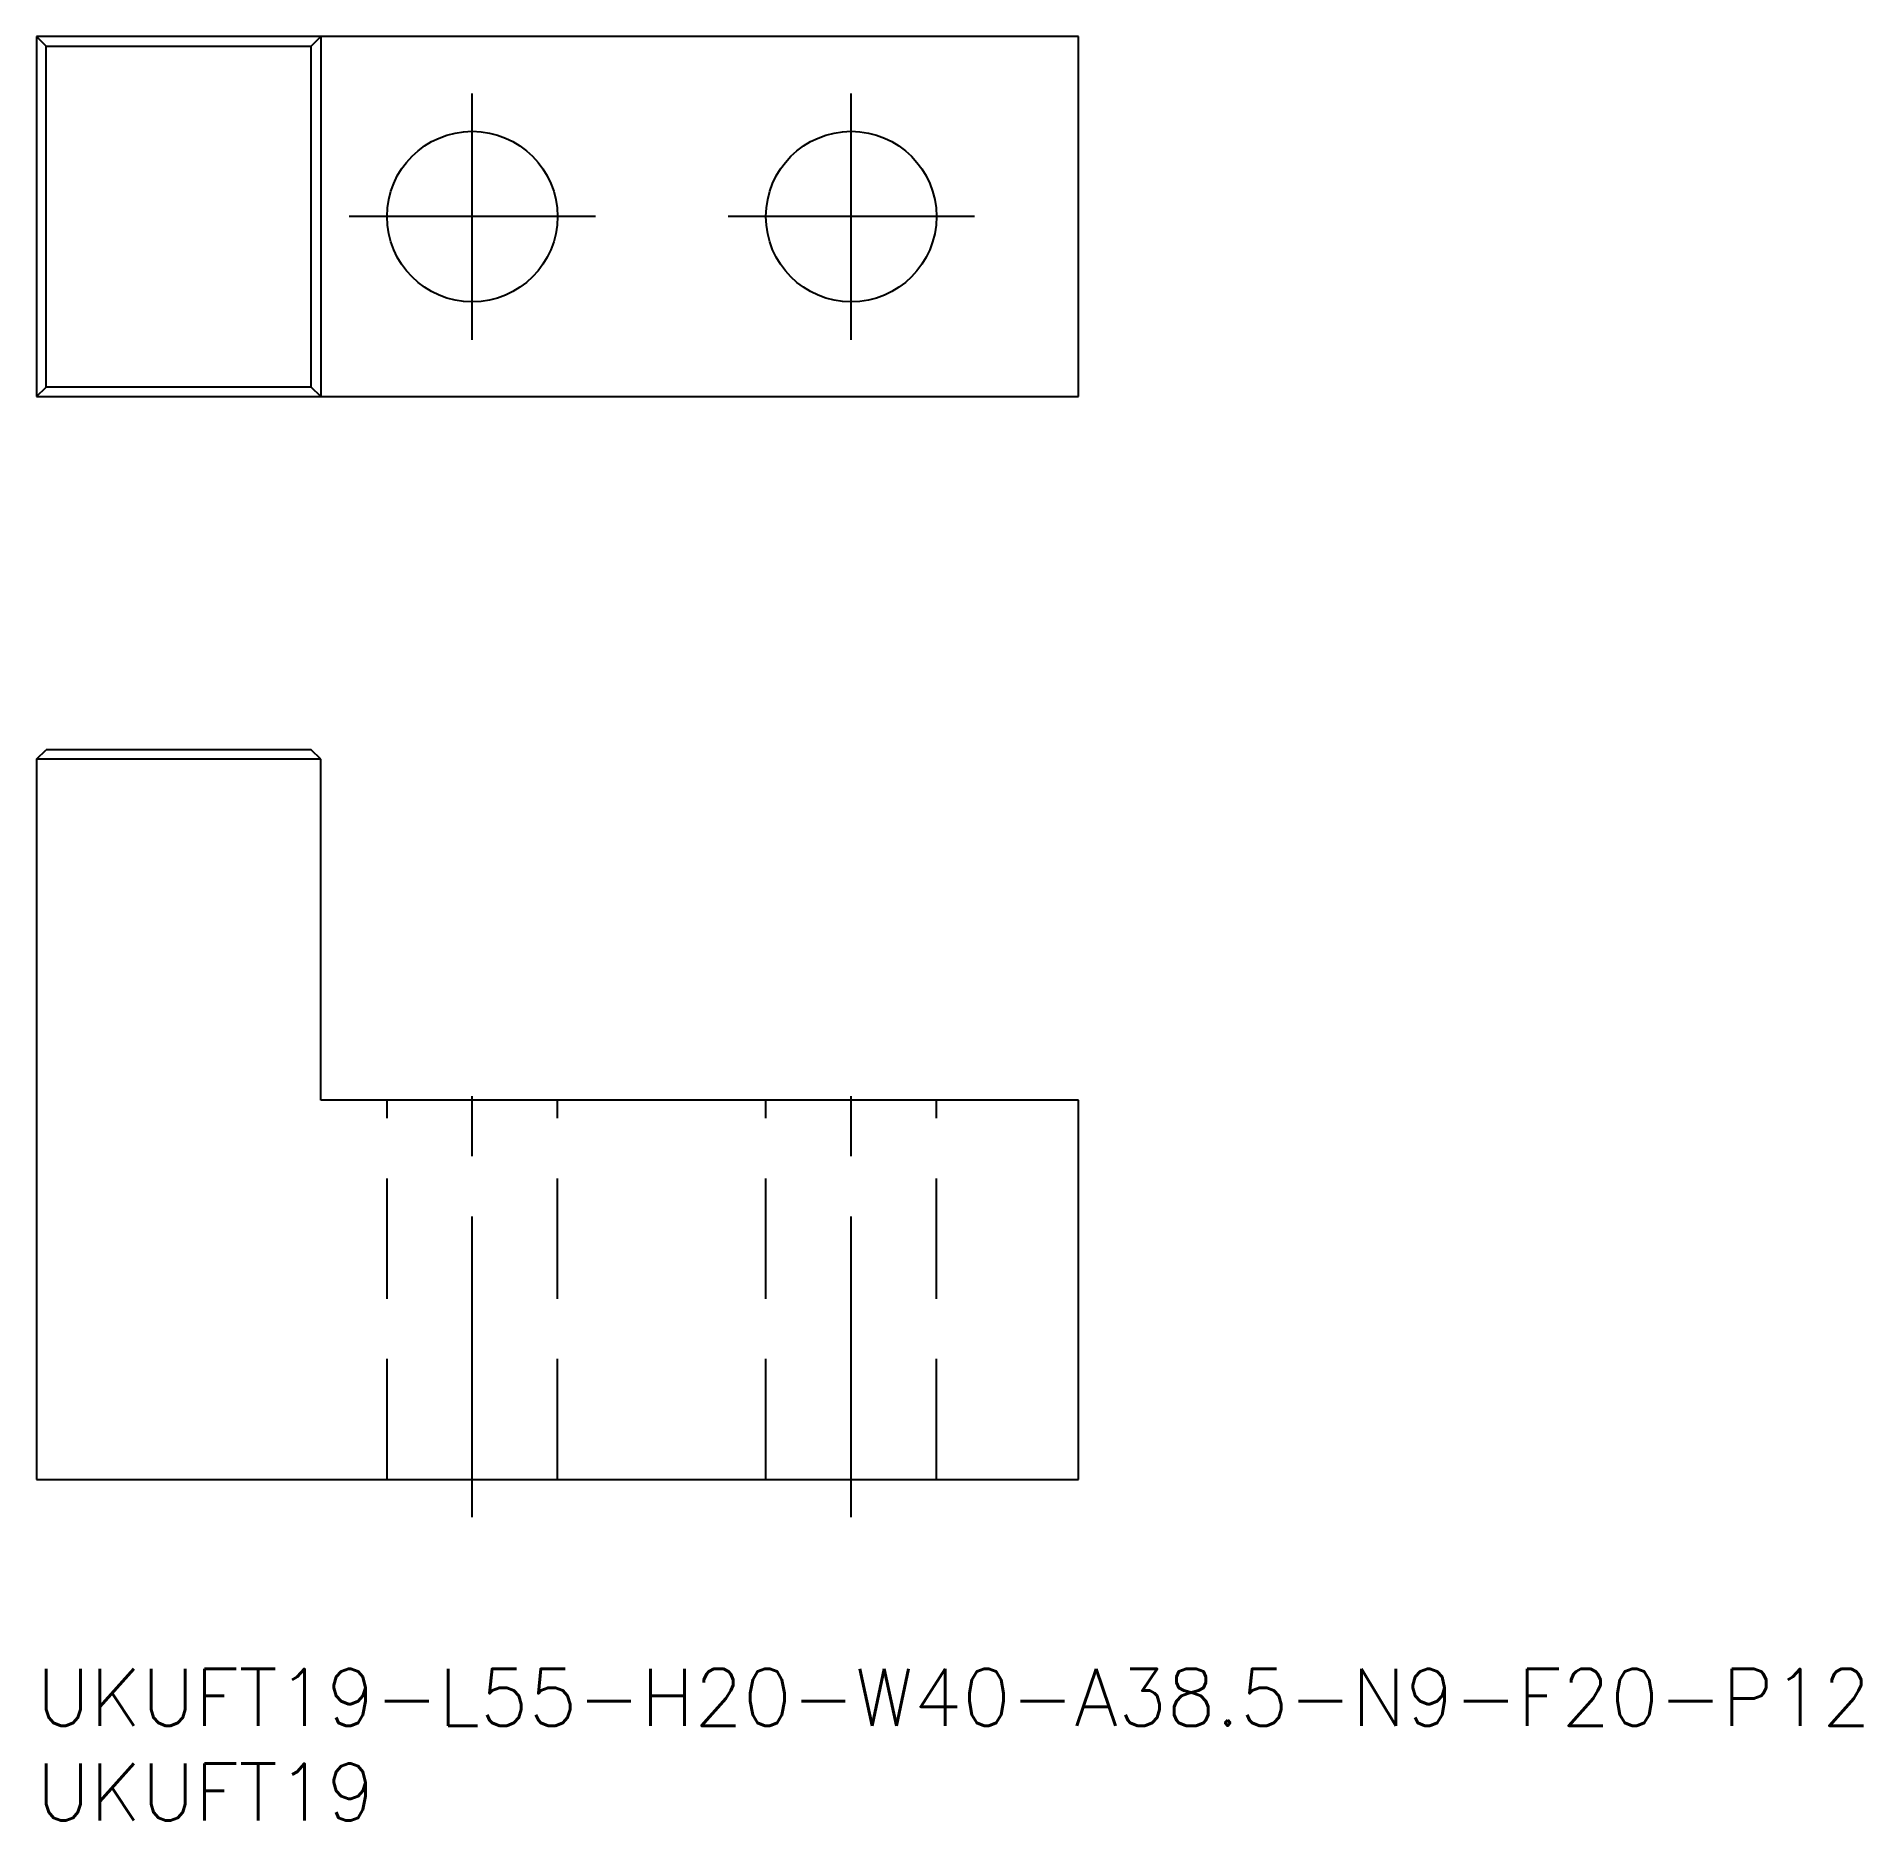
# Model space of a CAD drawing. Extents: x 0 to 96.4, y -8 to 86.1.
import ezdxf

# ---------------------------------------------------------------- set-up
doc = ezdxf.new("R2010")
doc.units = 0
doc.header["$LTSCALE"] = 0.5
doc.linetypes.add('CENTER', pattern=[50.8, 31.75, -6.35, 6.35, -6.35])
doc.linetypes.add('DASHED', pattern=[19.05, 12.7, -6.35])
for name, color, linetype in [('MSM_CENTER', 1, 'CENTER'), ('MSM_CONTINUOUS', 7, 'CONTINUOUS'), ('MSM_DASHED', 4, 'DASHED'), ('MSM_DIMENSION', 2, 'CONTINUOUS'), ('MSM_PART_NUMBER', 7, 'CONTINUOUS')]:
    doc.layers.add(name, color=color, linetype=linetype)
doc.styles.get("Standard").update_dxf_attribs({"font": 'txt.shx', "height": 3, "bigfont": 'bigfont.shx'})

# ---------------------------------------------------------------- blocks, each defined once
blk = doc.blocks.new('*U19')
at = {"layer": 'MSM_PART_NUMBER'}
blk.add_text('UKUFT19-L55-H20-W40-A38.5-N9-F20-P12', height=3, dxfattribs=at).set_placement((0, -3))
blk = doc.blocks.new('*U20')
at = {"layer": 'MSM_PART_NUMBER'}
blk.add_text('UKUFT19', height=3, dxfattribs=at).set_placement((0, -8))

msp = doc.modelspace()

# ---------------------------------------------------------------- linework, layer by layer
at = {"layer": 'MSM_CENTER'}
for p, q in [((23, 70.132), (23, 83.132)), ((43, 70.132), (43, 83.132)), ((29.5, 76.632), (16.5, 76.632)), ((49.5, 76.632), (36.5, 76.632)), ((23, 8), (23, 32)), ((43, 8), (43, 32))]:
    msp.add_line(p, q, dxfattribs=at)
at = {"layer": 'MSM_CONTINUOUS'}
for p, q in [((0, 86.132), (0, 67.132)), ((55, 86.132), (0, 86.132)), ((0.5, 85.632), (0, 86.132)), ((15, 86.132), (14.5, 85.632)), ((15, 86.132), (15, 67.132)), ((55, 67.132), (55, 86.132)), ((0.5, 67.632), (0.5, 85.632)), ((0.5, 85.632), (14.5, 85.632)), ((14.5, 67.632), (14.5, 85.632)), ((0, 67.132), (0.5, 67.632)), ((14.5, 67.632), (0.5, 67.632)), ((15, 67.132), (14.5, 67.632)), ((0, 67.132), (55, 67.132)), ((0, 48), (0.5, 48.5)), ((14.5, 48.5), (0.5, 48.5)), ((15, 48), (14.5, 48.5)), ((0, 48), (0, 10)), ((15, 48), (0, 48)), ((15, 30), (15, 48)), ((55, 30), (15, 30)), ((55, 10), (55, 30)), ((0, 10), (55, 10))]:
    msp.add_line(p, q, dxfattribs=at)
for centre in [(23, 76.632), (43, 76.632)]:
    msp.add_circle(centre, 4.5, dxfattribs=at)
at = {"layer": 'MSM_DASHED'}
for p, q in [((18.5, 10), (18.5, 30)), ((27.5, 10), (27.5, 30)), ((38.5, 10), (38.5, 30)), ((47.5, 10), (47.5, 30))]:
    msp.add_line(p, q, dxfattribs=at)

# ---------------------------------------------------------------- block references
at = {"layer": 'MSM_DIMENSION'}
for name in ['*U19', '*U20']:
    msp.add_blockref(name, (0, 0), dxfattribs=at)

doc.saveas('drawing.dxf')
